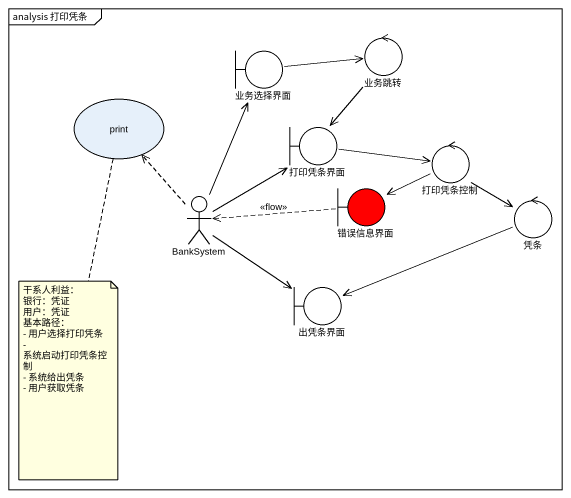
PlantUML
@startuml
mainframe analysis 打印凭条
boundary 业务选择界面
control 业务跳转
usecase print
boundary 打印凭条界面
control 打印凭条控制
actor BankSystem
boundary 错误信息界面 #FF0000
control 凭条
boundary 出凭条界面
业务选择界面 -right-> 业务跳转
业务跳转 --> 打印凭条界面
打印凭条界面 -right-> 打印凭条控制
打印凭条控制 -left-> 错误信息界面
打印凭条控制 --> 凭条
BankSystem -up-> 业务选择界面
BankSystem .up.> print
BankSystem -up-> 打印凭条界面
BankSystem --> 出凭条界面
错误信息界面 .left.> BankSystem : <<flow>>
凭条 -left-> 出凭条界面
note bottom of print
  干系人利益：
  银行：凭证
  用户：凭证
  基本路径：
  - 用户选择打印凭条
  - 系统启动打印凭条控制
  - 系统给出凭条
  - 用户获取凭条
end note
@enduml
